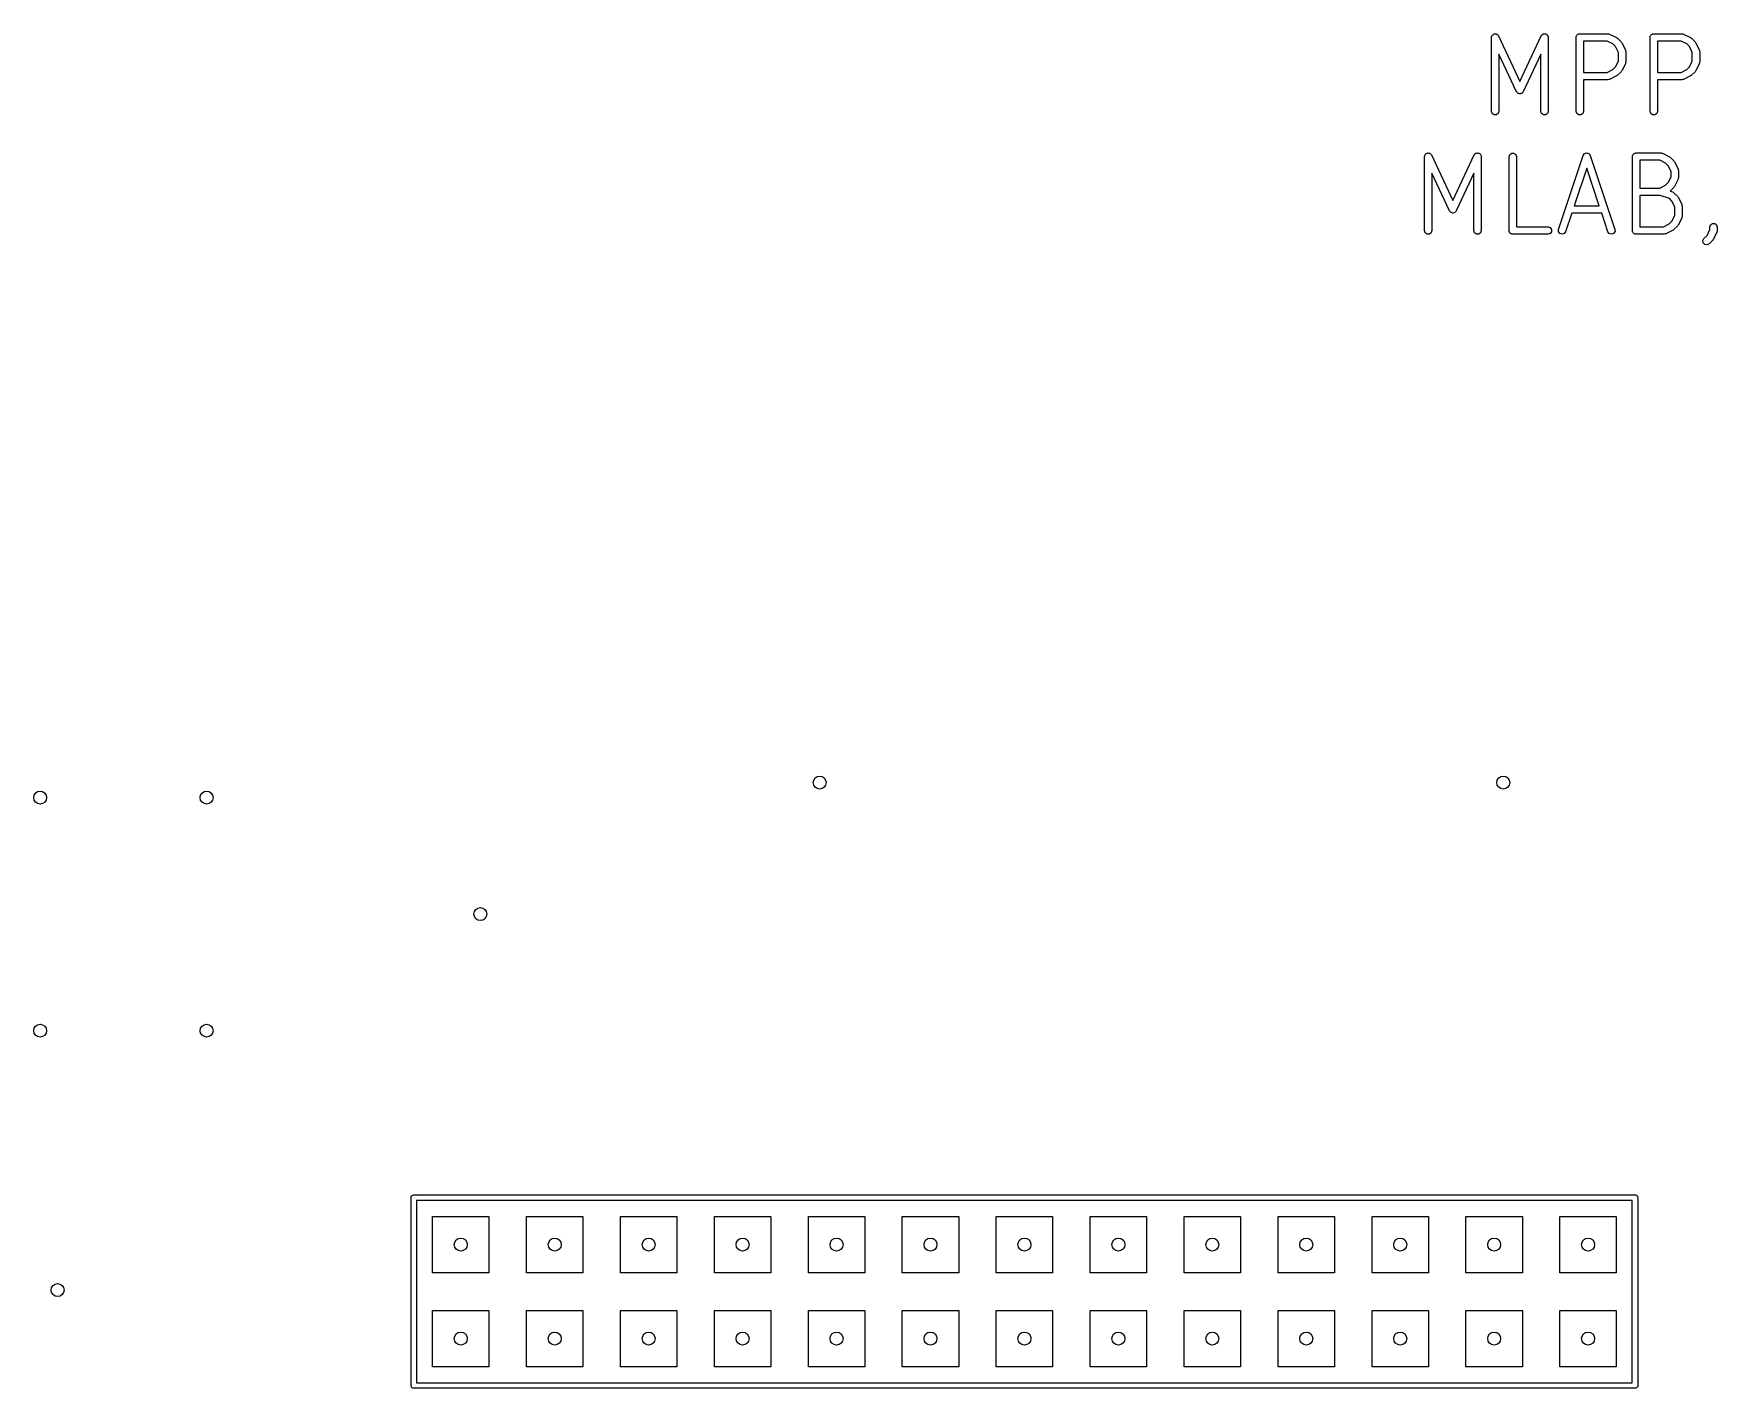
# Model space of a CAD drawing. Extents: x 0.12 to 3.82, y 0.1 to 3.81.
# Drawn here: x 0.175 to 1.967, y 0.095 to 1.537 of the extents above; entities that cross this region are included whole.
import ezdxf

# ---------------------------------------------------------------- set-up
doc = ezdxf.new("R2010")
doc.units = 0
doc.header["$MEASUREMENT"] = 0
doc.layers.add('BLACK', color=7, linetype='CONTINUOUS')

msp = doc.modelspace()

# ---------------------------------------------------------------- linework, layer by layer
at = {"layer": 'BLACK', "linetype": 'CONTINUOUS'}
for p, q in [((1.72632, 1.53288), (1.72644, 1.53325)), ((1.72632, 1.45414), (1.72632, 1.53288)), ((1.72639, 1.53363), (1.72681, 1.53438)), ((1.72644, 1.53325), (1.72639, 1.53363)), ((1.72681, 1.53438), (1.72707, 1.53519)), ((1.72707, 1.53519), (1.72739, 1.53542)), ((1.72739, 1.53542), (1.72757, 1.53576)), ((1.72757, 1.53576), (1.72835, 1.53612)), ((1.72835, 1.53612), (1.72904, 1.53662)), ((1.72904, 1.53662), (1.72943, 1.53662)), ((1.72943, 1.53662), (1.72978, 1.53679)), ((1.72978, 1.53679), (1.73062, 1.53662)), ((1.73062, 1.53662), (1.73148, 1.53662)), ((1.73148, 1.53662), (1.73179, 1.5364)), ((1.73179, 1.5364), (1.73217, 1.53632)), ((1.73217, 1.53632), (1.73275, 1.5357)), ((1.73275, 1.5357), (1.73344, 1.53519)), ((1.73344, 1.53519), (1.73356, 1.53483)), ((1.73356, 1.53483), (1.73383, 1.53455)), ((1.73383, 1.53455), (1.75651, 1.48595)), ((1.75651, 1.48595), (1.77918, 1.53455)), ((1.77918, 1.53455), (1.77945, 1.53483)), ((1.77945, 1.53483), (1.77957, 1.53519)), ((1.77957, 1.53519), (1.78026, 1.5357)), ((1.78026, 1.5357), (1.78084, 1.53632)), ((1.78084, 1.53632), (1.78122, 1.5364)), ((1.78122, 1.5364), (1.78154, 1.53662)), ((1.78154, 1.53662), (1.78239, 1.53662)), ((1.78239, 1.53662), (1.78323, 1.53679)), ((1.78323, 1.53679), (1.78358, 1.53662)), ((1.78358, 1.53662), (1.78397, 1.53662)), ((1.78397, 1.53662), (1.78466, 1.53612)), ((1.78466, 1.53612), (1.78544, 1.53576)), ((1.78544, 1.53576), (1.78563, 1.53542)), ((1.78563, 1.53542), (1.78594, 1.53519)), ((1.78594, 1.53519), (1.7862, 1.53438)), ((1.7862, 1.53438), (1.78662, 1.53363)), ((1.78662, 1.53363), (1.78657, 1.53325)), ((1.78657, 1.53325), (1.78669, 1.53288)), ((1.78669, 1.53288), (1.78669, 1.45414)), ((1.81631, 1.53288), (1.8165, 1.53347)), ((1.81631, 1.45414), (1.81631, 1.53288)), ((1.8165, 1.5341), (1.81687, 1.5346)), ((1.8165, 1.53347), (1.8165, 1.5341)), ((1.81687, 1.5346), (1.81706, 1.53519)), ((1.81706, 1.53519), (1.81757, 1.53556)), ((1.81757, 1.53556), (1.81793, 1.53607)), ((1.81793, 1.53607), (1.81853, 1.53626)), ((1.81853, 1.53626), (1.81903, 1.53662)), ((1.81903, 1.53662), (1.81965, 1.53662)), ((1.81965, 1.53662), (1.82025, 1.53682)), ((1.82025, 1.53682), (1.85024, 1.53682)), ((1.84931, 1.52894), (1.82418, 1.52894)), ((1.82418, 1.52894), (1.82418, 1.49557)), ((1.85541, 1.5259), (1.84931, 1.52894)), ((1.85024, 1.53682), (1.85111, 1.53654)), ((1.85111, 1.53654), (1.852, 1.5364)), ((1.852, 1.5364), (1.8595, 1.53265)), ((1.85826, 1.52305), (1.85541, 1.5259)), ((1.8595, 1.53265), (1.85996, 1.5322)), ((1.85996, 1.5322), (1.86053, 1.53191)), ((1.86053, 1.53191), (1.86428, 1.52817)), ((1.86428, 1.52817), (1.86457, 1.5276)), ((1.86457, 1.5276), (1.86501, 1.52714)), ((1.86501, 1.52714), (1.86876, 1.51964)), ((1.89505, 1.53288), (1.89524, 1.53347)), ((1.89505, 1.45414), (1.89505, 1.53288)), ((1.89524, 1.5341), (1.89561, 1.5346)), ((1.89524, 1.53347), (1.89524, 1.5341)), ((1.89561, 1.5346), (1.8958, 1.53519)), ((1.8958, 1.53519), (1.89631, 1.53556)), ((1.89631, 1.53556), (1.89667, 1.53607)), ((1.89667, 1.53607), (1.89727, 1.53626)), ((1.89727, 1.53626), (1.89777, 1.53662)), ((1.89777, 1.53662), (1.89839, 1.53662)), ((1.89839, 1.53662), (1.89899, 1.53682)), ((1.89899, 1.53682), (1.92898, 1.53682)), ((1.92805, 1.52894), (1.90292, 1.52894)), ((1.90292, 1.52894), (1.90292, 1.49557)), ((1.93415, 1.5259), (1.92805, 1.52894)), ((1.92898, 1.53682), (1.92985, 1.53654)), ((1.92985, 1.53654), (1.93074, 1.5364)), ((1.93074, 1.5364), (1.93824, 1.53265)), ((1.937, 1.52305), (1.93415, 1.5259)), ((1.93824, 1.53265), (1.9387, 1.5322)), ((1.9387, 1.5322), (1.93927, 1.53191)), ((1.93927, 1.53191), (1.94302, 1.52817)), ((1.94302, 1.52817), (1.94331, 1.5276)), ((1.94331, 1.5276), (1.94375, 1.52714)), ((1.94375, 1.52714), (1.9475, 1.51964)), ((1.75294, 1.47497), (1.7342, 1.51513)), ((1.7342, 1.51513), (1.7342, 1.45414)), ((1.77882, 1.51513), (1.76007, 1.47497)), ((1.77882, 1.45414), (1.77882, 1.51513)), ((1.8613, 1.51695), (1.85826, 1.52305)), ((1.85826, 1.50147), (1.8613, 1.50756)), ((1.8613, 1.50756), (1.8613, 1.51695)), ((1.86876, 1.51964), (1.8689, 1.51875)), ((1.8689, 1.50577), (1.86876, 1.50487)), ((1.8689, 1.51875), (1.86918, 1.51788)), ((1.86918, 1.50663), (1.8689, 1.50577)), ((1.86918, 1.51788), (1.86918, 1.50663)), ((1.94004, 1.51695), (1.937, 1.52305)), ((1.937, 1.50147), (1.94004, 1.50756)), ((1.94004, 1.50756), (1.94004, 1.51695)), ((1.9475, 1.51964), (1.94764, 1.51875)), ((1.94764, 1.50577), (1.9475, 1.50487)), ((1.94764, 1.51875), (1.94792, 1.51788)), ((1.94792, 1.50663), (1.94764, 1.50577)), ((1.94792, 1.51788), (1.94792, 1.50663)), ((1.82418, 1.49557), (1.84931, 1.49557)), ((1.85024, 1.4877), (1.82418, 1.4877)), ((1.82418, 1.4877), (1.82418, 1.45414)), ((1.84931, 1.49557), (1.85541, 1.49862)), ((1.85111, 1.48798), (1.85024, 1.4877)), ((1.852, 1.48811), (1.85111, 1.48798)), ((1.8595, 1.49186), (1.852, 1.48811)), ((1.85541, 1.49862), (1.85826, 1.50147)), ((1.85996, 1.49231), (1.8595, 1.49186)), ((1.86053, 1.4926), (1.85996, 1.49231)), ((1.86428, 1.49635), (1.86053, 1.4926)), ((1.86457, 1.49692), (1.86428, 1.49635)), ((1.86501, 1.49737), (1.86457, 1.49692)), ((1.86876, 1.50487), (1.86501, 1.49737)), ((1.90292, 1.49557), (1.92805, 1.49557)), ((1.92898, 1.4877), (1.90292, 1.4877)), ((1.90292, 1.4877), (1.90292, 1.45414)), ((1.92805, 1.49557), (1.93415, 1.49862)), ((1.92985, 1.48798), (1.92898, 1.4877)), ((1.93074, 1.48811), (1.92985, 1.48798)), ((1.93824, 1.49186), (1.93074, 1.48811)), ((1.93415, 1.49862), (1.937, 1.50147)), ((1.9387, 1.49231), (1.93824, 1.49186)), ((1.93927, 1.4926), (1.9387, 1.49231)), ((1.94302, 1.49635), (1.93927, 1.4926)), ((1.94331, 1.49692), (1.94302, 1.49635)), ((1.94375, 1.49737), (1.94331, 1.49692)), ((1.9475, 1.50487), (1.94375, 1.49737)), ((1.75345, 1.47442), (1.75294, 1.47497)), ((1.75382, 1.47376), (1.75345, 1.47442)), ((1.75426, 1.47355), (1.75382, 1.47376)), ((1.7546, 1.47319), (1.75426, 1.47355)), ((1.75534, 1.47305), (1.7546, 1.47319)), ((1.75602, 1.47273), (1.75534, 1.47305)), ((1.75651, 1.47282), (1.75602, 1.47273)), ((1.75699, 1.47273), (1.75651, 1.47282)), ((1.75767, 1.47305), (1.75699, 1.47273)), ((1.75841, 1.47319), (1.75767, 1.47305)), ((1.75875, 1.47355), (1.75841, 1.47319)), ((1.75919, 1.47376), (1.75875, 1.47355)), ((1.75956, 1.47442), (1.75919, 1.47376)), ((1.76007, 1.47497), (1.75956, 1.47442)), ((1.72707, 1.45183), (1.72632, 1.45414)), ((1.72904, 1.4504), (1.72707, 1.45183)), ((1.73344, 1.45183), (1.73148, 1.4504)), ((1.7342, 1.45414), (1.73344, 1.45183)), ((1.77957, 1.45183), (1.77882, 1.45414)), ((1.78154, 1.4504), (1.77957, 1.45183)), ((1.78594, 1.45183), (1.78397, 1.4504)), ((1.78669, 1.45414), (1.78594, 1.45183)), ((1.81706, 1.45183), (1.81631, 1.45414)), ((1.81903, 1.4504), (1.81706, 1.45183)), ((1.82343, 1.45183), (1.82146, 1.4504)), ((1.82418, 1.45414), (1.82343, 1.45183)), ((1.8958, 1.45183), (1.89505, 1.45414)), ((1.89777, 1.4504), (1.8958, 1.45183)), ((1.90217, 1.45183), (1.9002, 1.4504)), ((1.90292, 1.45414), (1.90217, 1.45183)), ((1.73148, 1.4504), (1.72904, 1.4504)), ((1.78397, 1.4504), (1.78154, 1.4504)), ((1.82146, 1.4504), (1.81903, 1.4504)), ((1.9002, 1.4504), (1.89777, 1.4504)), ((1.65508, 1.40611), (1.6552, 1.40648)), ((1.65508, 1.32737), (1.65508, 1.40611)), ((1.65515, 1.40686), (1.65557, 1.40761)), ((1.6552, 1.40648), (1.65515, 1.40686)), ((1.65557, 1.40761), (1.65583, 1.40842)), ((1.65583, 1.40842), (1.65614, 1.40865)), ((1.65614, 1.40865), (1.65633, 1.40899)), ((1.65633, 1.40899), (1.65711, 1.40935)), ((1.65711, 1.40935), (1.6578, 1.40985)), ((1.6578, 1.40985), (1.65819, 1.40985)), ((1.65819, 1.40985), (1.65854, 1.41002)), ((1.65854, 1.41002), (1.65938, 1.40985)), ((1.65938, 1.40985), (1.66023, 1.40985)), ((1.66023, 1.40985), (1.66055, 1.40963)), ((1.66055, 1.40963), (1.66093, 1.40955)), ((1.66093, 1.40955), (1.66151, 1.40893)), ((1.66151, 1.40893), (1.6622, 1.40842)), ((1.6622, 1.40842), (1.66232, 1.40806)), ((1.66232, 1.40806), (1.66259, 1.40777)), ((1.66259, 1.40777), (1.68526, 1.35918)), ((1.68526, 1.35918), (1.70794, 1.40777)), ((1.70794, 1.40777), (1.70821, 1.40806)), ((1.70821, 1.40806), (1.70833, 1.40842)), ((1.70833, 1.40842), (1.70902, 1.40893)), ((1.70902, 1.40893), (1.7096, 1.40955)), ((1.7096, 1.40955), (1.70998, 1.40963)), ((1.70998, 1.40963), (1.71029, 1.40985)), ((1.71029, 1.40985), (1.71115, 1.40985)), ((1.71115, 1.40985), (1.71199, 1.41002)), ((1.71199, 1.41002), (1.71234, 1.40985)), ((1.71234, 1.40985), (1.71273, 1.40985)), ((1.71273, 1.40985), (1.71342, 1.40935)), ((1.71342, 1.40935), (1.7142, 1.40899)), ((1.7142, 1.40899), (1.71438, 1.40865)), ((1.71438, 1.40865), (1.7147, 1.40842)), ((1.7147, 1.40842), (1.71496, 1.40761)), ((1.71496, 1.40761), (1.71538, 1.40686)), ((1.71538, 1.40686), (1.71533, 1.40648)), ((1.71533, 1.40648), (1.71545, 1.40611)), ((1.71545, 1.40611), (1.71545, 1.32737)), ((1.74507, 1.40611), (1.74582, 1.40842)), ((1.74507, 1.32737), (1.74507, 1.40611)), ((1.74582, 1.40842), (1.74779, 1.40985)), ((1.74779, 1.40985), (1.75022, 1.40985)), ((1.75022, 1.40985), (1.75219, 1.40842)), ((1.75219, 1.40842), (1.75294, 1.40611)), ((1.75294, 1.40611), (1.75294, 1.33131)), ((1.79776, 1.32861), (1.82401, 1.40735)), ((1.82401, 1.40735), (1.82472, 1.40831)), ((1.82472, 1.40831), (1.82541, 1.40928)), ((1.82541, 1.40928), (1.82544, 1.40929)), ((1.82544, 1.40929), (1.82546, 1.40931)), ((1.82546, 1.40931), (1.82659, 1.40967)), ((1.82659, 1.40967), (1.82772, 1.41005)), ((1.82772, 1.41005), (1.82775, 1.41004)), ((1.82775, 1.41004), (1.82778, 1.41005)), ((1.82778, 1.41005), (1.8289, 1.40967)), ((1.8289, 1.40967), (1.83004, 1.40931)), ((1.83004, 1.40931), (1.83005, 1.40929)), ((1.83005, 1.40929), (1.83008, 1.40928)), ((1.83008, 1.40928), (1.83078, 1.40831)), ((1.83078, 1.40831), (1.83148, 1.40735)), ((1.83148, 1.40735), (1.85773, 1.32861)), ((1.8763, 1.40611), (1.8765, 1.4067)), ((1.8763, 1.32737), (1.8763, 1.40611)), ((1.8765, 1.40733), (1.87686, 1.40783)), ((1.8765, 1.4067), (1.8765, 1.40733)), ((1.87686, 1.40783), (1.87705, 1.40842)), ((1.87705, 1.40842), (1.87756, 1.40879)), ((1.87756, 1.40879), (1.87793, 1.40929)), ((1.87793, 1.40929), (1.87852, 1.40949)), ((1.87852, 1.40949), (1.87902, 1.40985)), ((1.87902, 1.40985), (1.87965, 1.40985)), ((1.87965, 1.40985), (1.88024, 1.41005)), ((1.88024, 1.41005), (1.90649, 1.41005)), ((1.90556, 1.40217), (1.88418, 1.40217)), ((1.88418, 1.40217), (1.88418, 1.37255)), ((1.91165, 1.39912), (1.90556, 1.40217)), ((1.90649, 1.41005), (1.90735, 1.40977)), ((1.90735, 1.40977), (1.90825, 1.40963)), ((1.90825, 1.40963), (1.91575, 1.40588)), ((1.9145, 1.39628), (1.91165, 1.39912)), ((1.91575, 1.40588), (1.9162, 1.40543)), ((1.9162, 1.40543), (1.91677, 1.40514)), ((1.91677, 1.40514), (1.92052, 1.40139)), ((1.92052, 1.40139), (1.92081, 1.40082)), ((1.92081, 1.40082), (1.92126, 1.40037)), ((1.92126, 1.40037), (1.92501, 1.39287)), ((1.6817, 1.3482), (1.66295, 1.38836)), ((1.66295, 1.38836), (1.66295, 1.32737)), ((1.70757, 1.38836), (1.68883, 1.3482)), ((1.70757, 1.32737), (1.70757, 1.38836)), ((1.82775, 1.39366), (1.81446, 1.3538)), ((1.84103, 1.3538), (1.82775, 1.39366)), ((1.91755, 1.39018), (1.9145, 1.39628)), ((1.9145, 1.37844), (1.91755, 1.38454)), ((1.91755, 1.38454), (1.91755, 1.39018)), ((1.92501, 1.38185), (1.92126, 1.37435)), ((1.92501, 1.39287), (1.92514, 1.39197)), ((1.92514, 1.38275), (1.92501, 1.38185)), ((1.92514, 1.39197), (1.92542, 1.39111)), ((1.92542, 1.38361), (1.92514, 1.38275)), ((1.92542, 1.39111), (1.92542, 1.38361)), ((1.88418, 1.37255), (1.90556, 1.37255)), ((1.90585, 1.36468), (1.88418, 1.36468)), ((1.88418, 1.36468), (1.88418, 1.33131)), ((1.90556, 1.37255), (1.91165, 1.3756)), ((1.91561, 1.36142), (1.90585, 1.36468)), ((1.91165, 1.3756), (1.9145, 1.37844)), ((1.91677, 1.36958), (1.91648, 1.36943)), ((1.91648, 1.36943), (1.91898, 1.3686)), ((1.92052, 1.37333), (1.91677, 1.36958)), ((1.91898, 1.3686), (1.91971, 1.36806)), ((1.91971, 1.36806), (1.92052, 1.36765)), ((1.92081, 1.3739), (1.92052, 1.37333)), ((1.92052, 1.36765), (1.92427, 1.3639)), ((1.92126, 1.37435), (1.92081, 1.3739)), ((1.92427, 1.3639), (1.92456, 1.36333)), ((1.92456, 1.36333), (1.92501, 1.36288)), ((1.92501, 1.36288), (1.92876, 1.35538)), ((1.68221, 1.34765), (1.6817, 1.3482)), ((1.68258, 1.34699), (1.68221, 1.34765)), ((1.68302, 1.34678), (1.68258, 1.34699)), ((1.68336, 1.34642), (1.68302, 1.34678)), ((1.6841, 1.34628), (1.68336, 1.34642)), ((1.68478, 1.34596), (1.6841, 1.34628)), ((1.68526, 1.34605), (1.68478, 1.34596)), ((1.68575, 1.34596), (1.68526, 1.34605)), ((1.68643, 1.34628), (1.68575, 1.34596)), ((1.68717, 1.34642), (1.68643, 1.34628)), ((1.68751, 1.34678), (1.68717, 1.34642)), ((1.68795, 1.34699), (1.68751, 1.34678)), ((1.68832, 1.34765), (1.68795, 1.34699)), ((1.68883, 1.3482), (1.68832, 1.34765)), ((1.81184, 1.34593), (1.80523, 1.32612)), ((1.84366, 1.34593), (1.81184, 1.34593)), ((1.81446, 1.3538), (1.84103, 1.3538)), ((1.85026, 1.32612), (1.84366, 1.34593)), ((1.91825, 1.35878), (1.91561, 1.36142)), ((1.9213, 1.35269), (1.91825, 1.35878)), ((1.9213, 1.3433), (1.9213, 1.35269)), ((1.92876, 1.35538), (1.92889, 1.35448)), ((1.92889, 1.35448), (1.92917, 1.35362)), ((1.92917, 1.35362), (1.92917, 1.34237)), ((1.65583, 1.32505), (1.65508, 1.32737)), ((1.66295, 1.32737), (1.6622, 1.32505)), ((1.70833, 1.32505), (1.70757, 1.32737)), ((1.71545, 1.32737), (1.7147, 1.32505)), ((1.74526, 1.32678), (1.74507, 1.32737)), ((1.74526, 1.32615), (1.74526, 1.32678)), ((1.75294, 1.33131), (1.7865, 1.33131)), ((1.7865, 1.33131), (1.78882, 1.33055)), ((1.78882, 1.33055), (1.79025, 1.32859)), ((1.79025, 1.32859), (1.79025, 1.32615)), ((1.79775, 1.32618), (1.79776, 1.32861)), ((1.85773, 1.32861), (1.85775, 1.32618)), ((1.8765, 1.32678), (1.8763, 1.32737)), ((1.8765, 1.32615), (1.8765, 1.32678)), ((1.88418, 1.33131), (1.90931, 1.33131)), ((1.90931, 1.33131), (1.9154, 1.33435)), ((1.9195, 1.3276), (1.912, 1.32385)), ((1.9154, 1.33435), (1.91825, 1.3372)), ((1.91825, 1.3372), (1.9213, 1.3433)), ((1.91995, 1.32804), (1.9195, 1.3276)), ((1.92052, 1.32833), (1.91995, 1.32804)), ((1.92427, 1.33208), (1.92052, 1.32833)), ((1.92456, 1.33265), (1.92427, 1.33208)), ((1.92501, 1.33311), (1.92456, 1.33265)), ((1.92876, 1.34061), (1.92501, 1.33311)), ((1.92889, 1.3415), (1.92876, 1.34061)), ((1.92917, 1.34237), (1.92889, 1.3415)), ((1.95574, 1.3222), (1.95879, 1.3283)), ((1.95879, 1.33112), (1.95954, 1.33343)), ((1.95879, 1.3283), (1.95879, 1.33112)), ((1.95954, 1.33343), (1.96151, 1.33486)), ((1.96151, 1.33486), (1.96395, 1.33486)), ((1.96395, 1.33486), (1.96591, 1.33343)), ((1.96591, 1.33343), (1.96667, 1.33112)), ((1.96639, 1.32651), (1.96625, 1.32561)), ((1.96667, 1.32737), (1.96639, 1.32651)), ((1.96667, 1.33112), (1.96667, 1.32737)), ((1.6578, 1.32362), (1.65583, 1.32505)), ((1.66023, 1.32362), (1.6578, 1.32362)), ((1.6622, 1.32505), (1.66023, 1.32362)), ((1.71029, 1.32362), (1.70833, 1.32505)), ((1.71273, 1.32362), (1.71029, 1.32362)), ((1.7147, 1.32505), (1.71273, 1.32362)), ((1.74563, 1.32565), (1.74526, 1.32615)), ((1.74582, 1.32505), (1.74563, 1.32565)), ((1.74633, 1.32469), (1.74582, 1.32505)), ((1.74669, 1.32418), (1.74633, 1.32469)), ((1.74729, 1.32399), (1.74669, 1.32418)), ((1.74779, 1.32362), (1.74729, 1.32399)), ((1.74841, 1.32362), (1.74779, 1.32362)), ((1.74901, 1.32343), (1.74841, 1.32362)), ((1.7865, 1.32343), (1.74901, 1.32343)), ((1.78882, 1.32418), (1.7865, 1.32343)), ((1.79025, 1.32615), (1.78882, 1.32418)), ((1.79916, 1.3242), (1.79775, 1.32618)), ((1.80147, 1.32343), (1.79916, 1.3242)), ((1.80379, 1.32417), (1.80147, 1.32343)), ((1.80523, 1.32612), (1.80379, 1.32417)), ((1.8517, 1.32417), (1.85026, 1.32612)), ((1.85402, 1.32343), (1.8517, 1.32417)), ((1.85633, 1.3242), (1.85402, 1.32343)), ((1.85775, 1.32618), (1.85633, 1.3242)), ((1.87686, 1.32565), (1.8765, 1.32615)), ((1.87705, 1.32505), (1.87686, 1.32565)), ((1.87756, 1.32469), (1.87705, 1.32505)), ((1.87793, 1.32418), (1.87756, 1.32469)), ((1.87852, 1.32399), (1.87793, 1.32418)), ((1.87902, 1.32362), (1.87852, 1.32399)), ((1.87965, 1.32362), (1.87902, 1.32362)), ((1.88024, 1.32343), (1.87965, 1.32362)), ((1.91024, 1.32343), (1.88024, 1.32343)), ((1.9111, 1.32371), (1.91024, 1.32343)), ((1.912, 1.32385), (1.9111, 1.32371)), ((1.95134, 1.31674), (1.95245, 1.3189)), ((1.95172, 1.31433), (1.95134, 1.31674)), ((1.95344, 1.31261), (1.95172, 1.31433)), ((1.95245, 1.3189), (1.95574, 1.3222)), ((1.95585, 1.31223), (1.95344, 1.31261)), ((1.95801, 1.31334), (1.95585, 1.31223)), ((1.96176, 1.31709), (1.95801, 1.31334)), ((1.96205, 1.31765), (1.96176, 1.31709)), ((1.9625, 1.31811), (1.96205, 1.31765)), ((1.96625, 1.32561), (1.9625, 1.31811)), ((0.576181, 0.298425), (0.576249, 0.298809)), ((0.576181, 0.098425), (0.576181, 0.298425)), ((0.576226, 0.298938), (0.576292, 0.299052)), ((0.576249, 0.298809), (0.576226, 0.298938)), ((0.576292, 0.299052), (0.576359, 0.299435)), ((0.576359, 0.299435), (0.576852, 0.300023)), ((0.576852, 0.300023), (0.577236, 0.300687)), ((0.577236, 0.300687), (0.577486, 0.300778)), ((0.577486, 0.300778), (0.577657, 0.300982)), ((0.577657, 0.300982), (0.578413, 0.301116)), ((0.578413, 0.301116), (0.579134, 0.301378)), ((0.579134, 0.301378), (1.87913, 0.301378)), ((0.582087, 0.295472), (0.582087, 0.101378)), ((1.87618, 0.295472), (0.582087, 0.295472)), ((1.87618, 0.101378), (1.87618, 0.295472)), ((1.87913, 0.301378), (1.87952, 0.30131)), ((1.87952, 0.30131), (1.87965, 0.301333)), ((1.87965, 0.301333), (1.87976, 0.301268)), ((1.87976, 0.301268), (1.88014, 0.3012)), ((1.88014, 0.3012), (1.88073, 0.300707)), ((1.88073, 0.300707), (1.8814, 0.300323)), ((1.8814, 0.300323), (1.88149, 0.300073)), ((1.88149, 0.300073), (1.88169, 0.299902)), ((1.88169, 0.299902), (1.88182, 0.299146)), ((1.88182, 0.299146), (1.88209, 0.298425)), ((1.88209, 0.298425), (1.88209, 0.098425)), ((0.599134, 0.218425), (0.599134, 0.278425)), ((0.599134, 0.278425), (0.659134, 0.278425)), ((0.659134, 0.278425), (0.659134, 0.218425)), ((0.699134, 0.218425), (0.699134, 0.278425)), ((0.699134, 0.278425), (0.759134, 0.278425)), ((0.759134, 0.278425), (0.759134, 0.218425)), ((0.799134, 0.218425), (0.799134, 0.278425)), ((0.799134, 0.278425), (0.859134, 0.278425)), ((0.859134, 0.278425), (0.859134, 0.218425)), ((0.899134, 0.218425), (0.899134, 0.278425)), ((0.899134, 0.278425), (0.959134, 0.278425)), ((0.959134, 0.278425), (0.959134, 0.218425)), ((0.999134, 0.218425), (0.999134, 0.278425)), ((0.999134, 0.278425), (1.05913, 0.278425)), ((1.05913, 0.278425), (1.05913, 0.218425)), ((1.09913, 0.218425), (1.09913, 0.278425)), ((1.09913, 0.278425), (1.15913, 0.278425)), ((1.15913, 0.278425), (1.15913, 0.218425)), ((1.19913, 0.218425), (1.19913, 0.278425)), ((1.19913, 0.278425), (1.25913, 0.278425)), ((1.25913, 0.278425), (1.25913, 0.218425)), ((1.29913, 0.218425), (1.29913, 0.278425)), ((1.29913, 0.278425), (1.35913, 0.278425)), ((1.35913, 0.278425), (1.35913, 0.218425)), ((1.39913, 0.218425), (1.39913, 0.278425)), ((1.39913, 0.278425), (1.45913, 0.278425)), ((1.45913, 0.278425), (1.45913, 0.218425)), ((1.49913, 0.218425), (1.49913, 0.278425)), ((1.49913, 0.278425), (1.55913, 0.278425)), ((1.55913, 0.278425), (1.55913, 0.218425)), ((1.59913, 0.218425), (1.59913, 0.278425)), ((1.59913, 0.278425), (1.65913, 0.278425)), ((1.65913, 0.278425), (1.65913, 0.218425)), ((1.69913, 0.218425), (1.69913, 0.278425)), ((1.69913, 0.278425), (1.75913, 0.278425)), ((1.75913, 0.278425), (1.75913, 0.218425)), ((1.79913, 0.218425), (1.79913, 0.278425)), ((1.79913, 0.278425), (1.85913, 0.278425)), ((1.85913, 0.278425), (1.85913, 0.218425)), ((0.659134, 0.218425), (0.599134, 0.218425)), ((0.759134, 0.218425), (0.699134, 0.218425)), ((0.859134, 0.218425), (0.799134, 0.218425)), ((0.959134, 0.218425), (0.899134, 0.218425)), ((1.05913, 0.218425), (0.999134, 0.218425)), ((1.15913, 0.218425), (1.09913, 0.218425)), ((1.25913, 0.218425), (1.19913, 0.218425)), ((1.35913, 0.218425), (1.29913, 0.218425)), ((1.45913, 0.218425), (1.39913, 0.218425)), ((1.55913, 0.218425), (1.49913, 0.218425)), ((1.65913, 0.218425), (1.59913, 0.218425)), ((1.75913, 0.218425), (1.69913, 0.218425)), ((1.85913, 0.218425), (1.79913, 0.218425)), ((0.599134, 0.118425), (0.599134, 0.178425)), ((0.599134, 0.178425), (0.659134, 0.178425)), ((0.659134, 0.178425), (0.659134, 0.118425)), ((0.699134, 0.118425), (0.699134, 0.178425)), ((0.699134, 0.178425), (0.759134, 0.178425)), ((0.759134, 0.178425), (0.759134, 0.118425)), ((0.799134, 0.118425), (0.799134, 0.178425)), ((0.799134, 0.178425), (0.859134, 0.178425)), ((0.859134, 0.178425), (0.859134, 0.118425)), ((0.899134, 0.118425), (0.899134, 0.178425)), ((0.899134, 0.178425), (0.959134, 0.178425)), ((0.959134, 0.178425), (0.959134, 0.118425)), ((0.999134, 0.118425), (0.999134, 0.178425)), ((0.999134, 0.178425), (1.05913, 0.178425)), ((1.05913, 0.178425), (1.05913, 0.118425)), ((1.09913, 0.118425), (1.09913, 0.178425)), ((1.09913, 0.178425), (1.15913, 0.178425)), ((1.15913, 0.178425), (1.15913, 0.118425)), ((1.19913, 0.118425), (1.19913, 0.178425)), ((1.19913, 0.178425), (1.25913, 0.178425)), ((1.25913, 0.178425), (1.25913, 0.118425)), ((1.29913, 0.118425), (1.29913, 0.178425)), ((1.29913, 0.178425), (1.35913, 0.178425)), ((1.35913, 0.178425), (1.35913, 0.118425)), ((1.39913, 0.118425), (1.39913, 0.178425)), ((1.39913, 0.178425), (1.45913, 0.178425)), ((1.45913, 0.178425), (1.45913, 0.118425)), ((1.49913, 0.118425), (1.49913, 0.178425)), ((1.49913, 0.178425), (1.55913, 0.178425)), ((1.55913, 0.178425), (1.55913, 0.118425)), ((1.59913, 0.118425), (1.59913, 0.178425)), ((1.59913, 0.178425), (1.65913, 0.178425)), ((1.65913, 0.178425), (1.65913, 0.118425)), ((1.69913, 0.118425), (1.69913, 0.178425)), ((1.69913, 0.178425), (1.75913, 0.178425)), ((1.75913, 0.178425), (1.75913, 0.118425)), ((1.79913, 0.118425), (1.79913, 0.178425)), ((1.79913, 0.178425), (1.85913, 0.178425)), ((1.85913, 0.178425), (1.85913, 0.118425)), ((0.659134, 0.118425), (0.599134, 0.118425)), ((0.759134, 0.118425), (0.699134, 0.118425)), ((0.859134, 0.118425), (0.799134, 0.118425)), ((0.959134, 0.118425), (0.899134, 0.118425)), ((1.05913, 0.118425), (0.999134, 0.118425)), ((1.15913, 0.118425), (1.09913, 0.118425)), ((1.25913, 0.118425), (1.19913, 0.118425)), ((1.35913, 0.118425), (1.29913, 0.118425)), ((1.45913, 0.118425), (1.39913, 0.118425)), ((1.55913, 0.118425), (1.49913, 0.118425)), ((1.65913, 0.118425), (1.59913, 0.118425)), ((1.75913, 0.118425), (1.69913, 0.118425)), ((1.85913, 0.118425), (1.79913, 0.118425)), ((0.576443, 0.097704), (0.576181, 0.098425)), ((0.576577, 0.096949), (0.576443, 0.097704)), ((0.576781, 0.096778), (0.576577, 0.096949)), ((0.576872, 0.096527), (0.576781, 0.096778)), ((0.577536, 0.096144), (0.576872, 0.096527)), ((0.578124, 0.09565), (0.577536, 0.096144)), ((0.578507, 0.095583), (0.578124, 0.09565)), ((0.578621, 0.095517), (0.578507, 0.095583)), ((0.57875, 0.09554), (0.578621, 0.095517)), ((0.579134, 0.095472), (0.57875, 0.09554)), ((1.87913, 0.095472), (0.579134, 0.095472)), ((0.582087, 0.101378), (1.87618, 0.101378)), ((1.87985, 0.095735), (1.87913, 0.095472)), ((1.88061, 0.095868), (1.87985, 0.095735)), ((1.88078, 0.096072), (1.88061, 0.095868)), ((1.88103, 0.096163), (1.88078, 0.096072)), ((1.88142, 0.096828), (1.88103, 0.096163)), ((1.88191, 0.097415), (1.88142, 0.096828)), ((1.88198, 0.097799), (1.88191, 0.097415)), ((1.88204, 0.097912), (1.88198, 0.097799)), ((1.88209, 0.098425), (1.88202, 0.098042)), ((1.88202, 0.098042), (1.88204, 0.097912))]:
    msp.add_line(p, q, dxfattribs=at)
at = {"layer": 'BLACK'}
for centre in [(1.0112, 0.74), (1.7388, 0.74), (0.181417, 0.724016), (0.358583, 0.724016), (0.65, 0.6), (0.181417, 0.475984), (0.358583, 0.475984), (0.629134, 0.248425), (0.729134, 0.248425), (0.829134, 0.248425), (0.929134, 0.248425), (1.02913, 0.248425), (1.12913, 0.248425), (1.22913, 0.248425), (1.32913, 0.248425), (1.42913, 0.248425), (1.52913, 0.248425), (1.62913, 0.248425), (1.72913, 0.248425), (1.82913, 0.248425), (0.2, 0.2), (0.629134, 0.148425), (0.729134, 0.148425), (0.829134, 0.148425), (0.929134, 0.148425), (1.02913, 0.148425), (1.12913, 0.148425), (1.22913, 0.148425), (1.32913, 0.148425), (1.42913, 0.148425), (1.52913, 0.148425), (1.62913, 0.148425), (1.72913, 0.148425), (1.82913, 0.148425)]:
    msp.add_circle(centre, 0.00689, dxfattribs=at)

doc.saveas('drawing.dxf')
